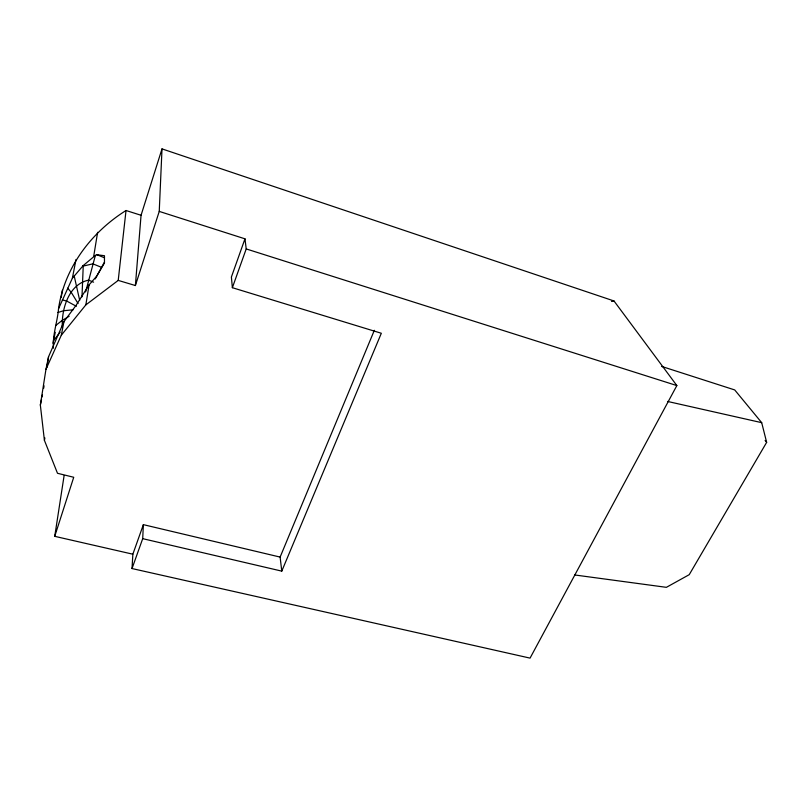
<?xml version="1.0" encoding="UTF-8"?>
<svg xmlns="http://www.w3.org/2000/svg" width="807" height="807" viewBox="0 0 807 807"><rect width="100%" height="100%" fill="white"/><g stroke="black" fill="none" stroke-linecap="round" stroke-linejoin="round"><path stroke-width="1.21" d="M132.852 554.197L54.735 536.332L73.73 477.27L57.499 473.285L44.415 440.36L40.35 405.064L45.959 369.313L61.312 335.208L85.835 304.895L118.215 280.402L135.394 285.537L159.241 211.404L162.005 148.881L613.996 300.971L676.851 385.575L530.058 658.119L132.025 568.552L132.852 554.197L143.364 524.651L280.12 557.082L281.774 571.124L142.708 538.662L143.364 524.651M81.981 296.895L83.252 265.543L95.377 255.385L97.042 254.77L104.466 255.718L104.466 263.011L96.689 276.165L89.083 284.861L76.161 305.217L63.945 321.64L48.571 356.684L45.959 369.313M135.394 285.537L141.054 215.277L162.005 148.881M118.215 280.402L126.023 210.506L141.054 215.277M43.689 388.228L44.052 385.786M53.444 348.231C52.384 334.976 57.438 321.932 58.528 308.738C64.429 267.621 91.312 232.265 126.023 210.506M54.735 536.332L64.126 475.494M46.867 367.478L48.571 356.684M61.221 297.44L62.361 290.227M85.835 304.895L89.083 284.861M93.713 256.313L97.617 232.305M44.415 440.36L44.879 437.929M61.312 335.208L63.945 321.64M58.528 308.738L72.378 278.203L76.009 259.471M40.35 405.064L41.53 399.314M41.994 397.014L42.468 394.714M53.01 343.268L55.239 332.363M85.623 291.952L95.377 255.385M159.241 211.404L244.975 238.832L231.397 277.013L232.366 287.695L381.328 333.261L281.774 571.124M132.025 568.552L142.708 538.662M232.366 287.695L246.216 248.929L244.975 238.832M280.12 557.082L374.337 330.305M95.226 278.95L104.214 262.457M661.619 366.418L734.713 389.932L761.697 422.666L766.65 442.357L689.228 574.675L666.38 587.335L574.665 574.957M53.433 340.685L60.192 332.222M72.378 278.203L83.252 265.543M55.915 325.322L62.038 320.52L69.13 316.294M82.627 266.209L92.876 263.849L101.198 267.208M57.943 312.501L63.481 310.745L73.034 309.807M611.545 301.435L613.996 300.971M667.56 401.442L761.697 422.666M62.341 299.942L66.648 301.011L76.383 306.297M246.216 248.929L676.851 385.575M93.602 282.157L88.578 280.16C68.696 284.155 61.372 309.242 62.341 327.188M97.042 254.77L104.496 257.796M67.667 288.17L71.238 292.305L78.067 303.563M765.107 440.44L766.65 442.357M74.194 275.933L79.681 300.325"/></g></svg>
